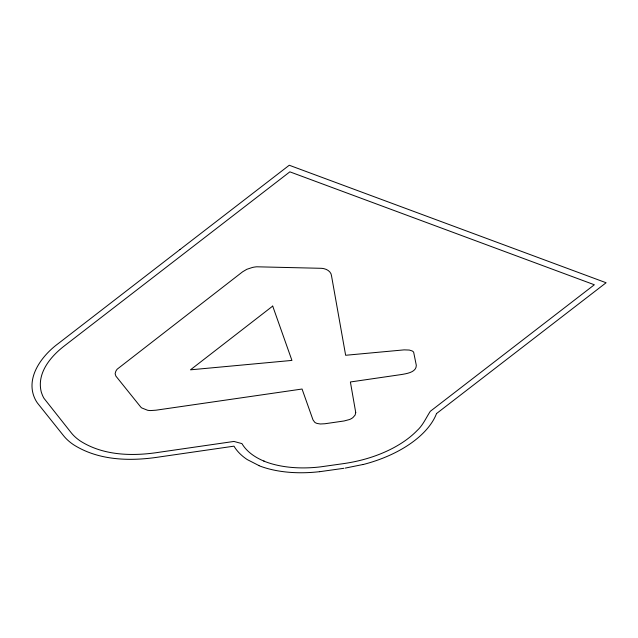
<?xml version="1.0" encoding="UTF-8"?>
<svg xmlns="http://www.w3.org/2000/svg" width="638" height="638" viewBox="0 0 638 638"><rect width="100%" height="100%" fill="white"/><g stroke="black" fill="none" stroke-linecap="round" stroke-linejoin="round"><path stroke-width="0.96" d="M180.052 249.482L58.441 343.427C41.709 355.653 24.603 378.35 35.337 399.579A95.118 52.499 -11.7 0 0 37.451 403.041L63.617 435.778A95.955 52.962 -11.7 0 0 73.617 444.766C98.962 460.851 130.854 461.386 159.652 456.912L233.986 446.161A97.359 53.736 -11.7 0 0 247.233 459.575L258.988 465.588M179.892 249.602L289.261 165.242L606.1 282.746L436.472 413.599M363.022 464.496L345.27 468.093M343.922 468.292L319.63 471.697M263.845 460.987L264.284 461.17M436.512 413.599A95.764 52.858 -11.7 0 1 363.046 464.552M319.63 471.673A96.585 53.313 -11.7 0 1 258.892 465.66M263.781 461.035A87.948 48.544 -11.7 0 1 241.954 443.617L233.947 441.44L159.62 452.19C133.119 456.353 103.755 455.899 80.444 441.089A87.51 48.305 -11.7 0 1 71.32 432.891L44.006 398.351A81.409 44.931 -11.7 0 1 42.483 395.345L41.51 392.737A89.535 49.413 -11.7 0 1 41.207 391.732C36.613 373.055 50.761 356.283 64.621 345.708L289.859 171.837L594.345 284.763L430.299 411.311C426.072 417.77 422.994 425.243 417.077 430.586C410.21 437.644 402.004 443.282 393.343 447.916C377.856 456.122 360.805 461.146 343.483 463.627L320.499 466.872A88.076 48.608 -11.7 0 1 264.196 461.234M355.733 412.555L355.103 415.099L352.934 417.563A10.854 5.989 -11.7 0 1 349.504 419.533L344.057 420.976L324.933 423.744L320.356 423.991L317.174 423.465A10.687 5.894 -11.7 0 1 314.725 422.26L312.995 419.884L302.061 389.028L155.991 410.194L150.52 410.569A14.961 8.254 -11.7 0 1 147.593 410.258L141.827 407.977A11.508 6.348 -11.7 0 1 140.631 406.9L115.861 376.069L115.127 373.709L115.757 371.436A19.993 11.037 -11.7 0 1 117.201 369.163L242.592 271.812L246.842 269.292L252.401 267.466A18.327 10.112 -11.7 0 1 256.699 266.796L321.113 268.303A12.393 6.843 -11.7 0 1 324.184 268.742C327.717 269.531 331.281 272.107 331.545 275.983L345.644 355.278L404.125 349.871L409.325 350.055L412.076 350.916A8.98 4.952 -11.7 0 1 413.655 352.216L416.303 365.303C416.431 372.225 406.924 373.573 401.645 374.506L350.39 381.979L355.733 412.555M272.705 306.088L190.475 369.825L291.933 360.414L272.705 306.088"/></g></svg>
